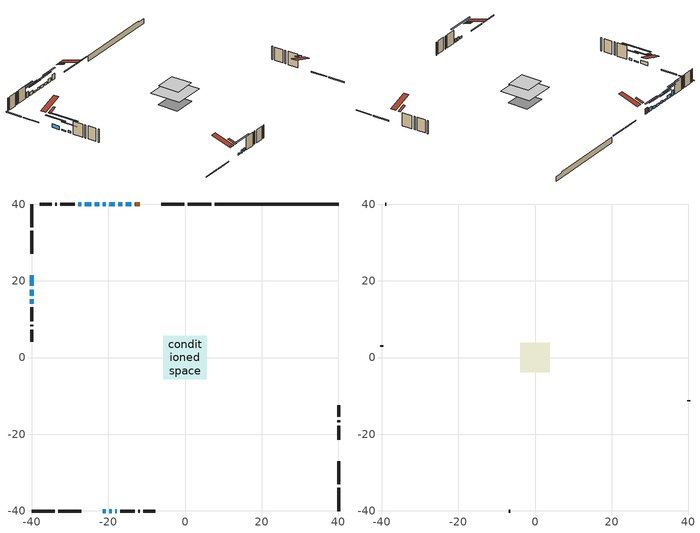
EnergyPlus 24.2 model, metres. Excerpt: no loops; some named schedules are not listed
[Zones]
conditioned space
 floor adiabatic (AdiabaticFloorConstruction): -5.7,-5.7 -5.7,5.7 5.7,5.7 5.7,-5.7 z2.72
 floor foundation (Slab1 construction): -4.21,-3.87 -4.21,3.87 4.21,3.87 4.21,-3.87 z-1.76
 wall outside (RimJoist1 construction): 6.81,40.03 0.76,40.03 / -40.03,-40.03 -33.98,-40.03 / -40.03,40.03 -40.03,33.98 / 40.03,-40.03 40.03,-33.98 z0.28:0.58
 wall outside (RimJoist2 construction): -0.17,40.03 -6.22,40.03 / -33.05,-40.03 -27,-40.03 / -40.03,33.05 -40.03,27 / 40.03,-33.05 40.03,-27 z0.28:0.58
 wall outside (AdiabaticWallConstruction 1): -11.76,40.03 -13.04,40.03 z0.28:2.31
 wall outside (AdiabaticWallConstruction): -13.97,40.03 -15.43,40.03 z0.28:1.74; -40.03,21.46 -40.03,18.65 / -24.46,40.03 -26.17,40.03 z0.28:1.56; -16.36,40.03 -17.37,40.03 / -20.69,40.03 -21.45,40.03 z0.28:1.2; -21.46,-40.03 -20.63,-40.03 z0.28:0.98; -40.03,17.72 -40.03,16.08 z0.28:0.74; -18.29,40.03 -19.76,40.03 z0.28:1.13; -22.38,40.03 -23.54,40.03 z0.28:0.83; -19.71,-40.03 -19.08,-40.03 / -18.15,-40.03 -17.75,-40.03 z0.28:1.5; -27.1,40.03 -27.86,40.03 z0.28:2.35; -40.03,15.15 -40.03,14.08 z0.28:1.04
 wall outside (Wall1 construction): -28.79,40.03 -32.49,40.03 / -16.82,-40.03 -13.13,-40.03 / -40.03,13.15 -40.03,9.45 / 40.03,-21.46 40.03,-17.76 z0.28:5.16
 wall outside (Wall2 construction): -33.42,40.03 -33.83,40.03 / -12.2,-40.03 -11.78,-40.03 / -40.03,8.53 -40.03,8.11 / 40.03,-16.83 40.03,-16.41 z0.28:5.16
 wall outside (Wall3 construction): -34.76,40.03 -37.86,40.03 / -10.85,-40.03 -7.76,-40.03 / -40.03,7.18 -40.03,4.09 / 40.03,-15.49 40.03,-12.39 z0.28:5.16
 wall foundation (FoundationWall1 construction): 7.74,40.03,-1.76 7.74,40.03,0.28 36.8,40.03,0.28 36.8,40.03,-0.13 40.03,40.03,-0.13 40.03,40.03,-1.76
 window (WindowConstruction): -13.97,40.03 -15.43,40.03 z0.28:1.74
 window (WindowConstruction 7): -40.03,21.46 -40.03,18.65 z0.28:1.56
 window (WindowConstruction 8): -16.36,40.03 -17.37,40.03 z0.28:1.19
 window (WindowConstruction 11): -21.46,-40.03 -20.63,-40.03 z0.28:0.98
 window (WindowConstruction 12): -40.03,17.72 -40.03,16.08 z0.28:0.74
 window (WindowConstruction 1): -18.29,40.03 -19.76,40.03 z0.28:1.13
 window (WindowConstruction 2): -20.69,40.03 -21.45,40.03 z0.28:1.19
 window (WindowConstruction 3): -22.38,40.03 -23.54,40.03 z0.28:0.83
 window (WindowConstruction 9): -19.7,-40.03 -19.08,-40.03 z0.28:1.5
 window (WindowConstruction 10): -18.15,-40.03 -17.75,-40.03 z0.28:1.5
 window (WindowConstruction 4): -24.47,40.03 -26.17,40.03 z0.28:1.56
 window (WindowConstruction 5): -27.1,40.03 -27.86,40.03 z0.28:2.35
 window (WindowConstruction 6): -40.03,15.15 -40.03,14.08 z0.28:1.04
 door (Door): -11.76,40.03 -13.04,40.03 z0.28:2.31
 ceiling adiabatic (AdiabaticFloorConstruction): 5.7,-5.7 5.7,5.7 -5.7,5.7 -5.7,-5.7 z2.72
 roof outside (Roof2 construction): -10.83,40.03,5.16 -10.83,37.05,6.15 -10.05,37.05,6.15 -10.05,40.03,5.16; -22.38,-40.03,5.16 -22.38,-37.05,6.15 -23.17,-37.05,6.15 -23.17,-40.03,5.16; -40.03,22.38,5.16 -37.05,22.38,6.15 -37.05,23.17,6.15 -40.03,23.17,5.16; 40.03,-22.38,5.16 37.05,-22.38,6.15 37.05,-23.17,6.15 40.03,-23.17,5.16
attic - vented
 floor to conditioned space (Floor1 construction Reversed): -3.83,-3.83 -3.83,3.83 3.83,3.83 3.83,-3.83 z5.16
 wall outside (Wall4 construction): -38.79,40.03 -39.1,40.03 / -6.83,-40.03 -6.52,-40.03 / -40.03,3.16 -40.03,2.84 / 40.03,-11.46 40.03,-11.15 z0.28:5.16
 roof outside (Roof1 construction): -9.12,40.03,5.16 -9.12,32.56,7.65 -7.15,32.56,7.65 -7.15,40.03,5.16; -24.1,-40.03,5.16 -24.1,-32.56,7.65 -26.07,-32.56,7.65 -26.07,-40.03,5.16; -40.03,24.1,5.16 -32.56,24.1,7.65 -32.56,26.07,7.65 -40.03,26.07,5.16; 40.03,-24.1,5.16 32.56,-24.1,7.65 32.56,-26.07,7.65 40.03,-26.07,5.16
shading: -18.01,40.03 -11.39,40.03 -11.39,40.44 -18.01,40.44 z4.32; -40.03,16.07 -40.03,24.03 -40.44,24.03 -40.44,16.07 z4.14; -19.94,40.03 -13.78,40.03 -13.78,40.44 -19.94,40.44 z3.77; -15.78,-40.03 -26.31,-40.03 -26.31,-40.44 -15.78,-40.44 z5.83; -40.03,11.23 -40.03,22.57 -40.44,22.57 -40.44,11.23 z5.59; -22.34,40.03 -15.72,40.03 -15.72,40.44 -22.34,40.44 z3.71; -24.03,40.03 -18.11,40.03 -18.11,40.44 -24.03,40.44 z3.77; -26.11,40.03 -19.8,40.03 -19.8,40.44 -26.11,40.44 z3.41; -28.75,40.03 -21.89,40.03 -21.89,40.44 -28.75,40.44 z4.14; -30.44,40.03 -24.52,40.03 -24.52,40.44 -30.44,40.44 z4.93; -40.03,11.5 -40.03,17.73 -40.44,17.73 -40.44,11.5 z3.62
[Building]
Building 1: Terrain=Suburbs
[Site:Location]
Mont Joli AP_QC: Latitude {deg}=48.61; Longitude {deg}=-68.21; Time Zone {hr}=-5; Elevation {m}=52; Keep Site Location Information=Yes
[Site:GroundTemperature:Shallow]
-0.843868, -3.04892, -3.2255, -2.1791, 2.02165, 6.20283, 9.82768, 12.1239, 12.319, 10.4514, 6.91898, 2.86606
[Site:WaterMainsTemperature]
Calculation Method=Schedule; Temperature Schedule=mains temperature schedule
[Material] Roughness=Rough; Thermal Absorptance=0.9
Name | Thickness {m} | Conductivity {W/m-K} | Density {kg/m3} | Specific Heat {J/kg-K} | Solar Absorptance | Visible Absorptance
asphalt or fiberglass shingles | 0.00635 | 0.162714 | 1121.4 | 1465.45 | 0.4 | 0.4
ceiling loosefill ins | 0.0846667 | 0.0480833 | 16.02 | 1046.75 | 0.7 | 0.7
ceiling stud and cavity | 0.1397 | 0.0914023 | 65.682 | 1177.47 | 0.7 | 0.7
concrete 4.0 in. | 0.1016 | 1.803125 | 2242.8 | 837.4 | 0.7 | 0.7
concrete 8.0 in. | 0.2032 | 1.803125 | 2242.8 | 837.4 | 0.7 | 0.7
door material | 0.04445 | 0.0451087 | 512.64 | 1214.23 | 0.7 | 0.7
floor covering | 0.0127 | 0.0433444 | 54.468 | 1339.84 | 0.6 | 0.6
floor rigid ins; wall rigid ins 1 | 0.512978 | 0.029427 | 32.04 | 1214.23 | 0.7 | 0.7
floor stud and cavity | 0.1397 | 1.75129 | 37.0049 | 1207.88 | 0.7 | 0.7
furniture material conditioned space 1 | 0.1524 | 0.115458 | 640.8 | 1214.23 | 0.6 | 0.6
gypsum board | 0.0127 | 0.160291 | 801 | 837.4 | 0.6 | 0.6
osb sheathing 0.5 in. | 0.0127 | 0.115458 | 512.64 | 1214.23 | 0.7 | 0.7
osb sheathing 0.75 in. | 0.01905 | 0.115458 | 512.64 | 1214.23 | 0.7 | 0.7
rim joist stud and cavity | 0.0508 | 0.177588 | 50.32683 | 1063.81 | 0.6 | 0.6
rim joist stud and cavity 1 | 0.0508 | 0.126838 | 50.32683 | 1063.81 | 0.6 | 0.6
roof rigid ins; wall rigid ins | 0.051816 | 0.029427 | 32.04 | 1214.23 | 0.7 | 0.7
roof stud and cavity | 0.2032 | 0.731382 | 78.34581 | 1123.46 | 0.7 | 0.7
wall stud and cavity | 0.1397 | 0.123581 | 139.0536 | 1170.24 | 0.7 | 0.7
wall stud and cavity 1 | 0.1397 | 0.131356 | 139.0536 | 1170.24 | 0.7 | 0.7
wall stud and cavity 2 | 0.1397 | 0.123967 | 139.0536 | 1170.24 | 0.7 | 0.7
wall stud and cavity 3 | 0.0889 | 6.9971 | 50.32683 | 1063.81 | 0.6 | 0.6
wall stud and cavity 4 | 0.0889 | 0.380278 | 52.3479 | 1209.89 | 0.7 | 0.7
wall stud and cavity 5 | 0.0889 | 0.391764 | 83.0341 | 1211.67 | 0.7 | 0.7
wood siding | 0.0254 | 0.102417 | 544.68 | 1172.36 | 0.4 | 0.4
wood siding 1 | 0.00254 | 0.102417 | 544.68 | 1172.36 | 0.4 | 0.4
wood siding 2; wood siding 3; wood siding 4 | 0.0254 | 0.102417 | 544.68 | 1172.36 | 0.7 | 0.7
[WindowMaterial:SimpleGlazingSystem]
Name | U-Factor {W/m2-K} | Solar Heat Gain Coefficient
WindowMaterial | 1.69261 | 0.41
WindowMaterial 1 | 1.780053 | 0.39
WindowMaterial 10 | 6.78862 | 0.73
WindowMaterial 11 | 5.40489 | 0.69
WindowMaterial 12 | 5.15165 | 0.65
WindowMaterial 2 | 1.86863 | 0.35
WindowMaterial 3 | 1.9203 | 0.34
WindowMaterial 4 | 1.69318 | 0.41
WindowMaterial 5 | 1.774375 | 0.39
WindowMaterial 6 | 1.84421 | 0.36
WindowMaterial 7 | 1.71532 | 0.41
WindowMaterial 8 | 1.81639 | 0.37
WindowMaterial 9 | 6.729 | 0.74
[Construction]
AdiabaticFloorConstruction: floor stud and cavity, floor rigid ins, osb sheathing 0.75 in., floor covering
AdiabaticWallConstruction: wood siding 3, wall rigid ins 1, wall stud and cavity 4, gypsum board
AdiabaticWallConstruction 1: wood siding 4, wall rigid ins 1, wall stud and cavity 4, gypsum board
Door: door material
Floor1 construction Reversed: gypsum board, ceiling stud and cavity, ceiling loosefill ins
FoundationWall1 construction: concrete 8.0 in.
furniture construction conditioned space 1: furniture material conditioned space 1
PartitionWallConstruction: gypsum board, wall stud and cavity 5, gypsum board
RimJoist1 construction: wood siding 2, rim joist stud and cavity
RimJoist2 construction: wood siding 2, rim joist stud and cavity 1
Roof1 construction: asphalt or fiberglass shingles
Roof2 construction: asphalt or fiberglass shingles, roof rigid ins, osb sheathing 0.75 in., roof stud and cavity, gypsum board
Slab1 construction: concrete 4.0 in.
Wall1 construction: wood siding, wall rigid ins, osb sheathing 0.5 in., wall stud and cavity, gypsum board
Wall2 construction: wood siding, wall rigid ins, osb sheathing 0.5 in., wall stud and cavity 1, gypsum board
Wall3 construction: wood siding, wall rigid ins, osb sheathing 0.5 in., wall stud and cavity 2, gypsum board
Wall4 construction: wood siding 1, wall stud and cavity 3
WindowConstruction: WindowMaterial
WindowConstruction 1: WindowMaterial 1
WindowConstruction 10: WindowMaterial 10
WindowConstruction 11: WindowMaterial 11
WindowConstruction 12: WindowMaterial 12
WindowConstruction 2: WindowMaterial 2
WindowConstruction 3: WindowMaterial 3
WindowConstruction 4: WindowMaterial 4
WindowConstruction 5: WindowMaterial 5
WindowConstruction 6: WindowMaterial 6
WindowConstruction 7: WindowMaterial 7
WindowConstruction 8: WindowMaterial 8
WindowConstruction 9: WindowMaterial 9
[Zone] Multiplier=1; Part of Total Floor Area=Yes
Name | Volume {m3}
attic - vented | 23.7516
conditioned space | 461.7
[Space]
Name | Zone | Volume {m3}
attic - vented 1 | attic - vented | 23.7516
conditioned space 1 | conditioned space | 461.7
[ZoneInfiltration:EffectiveLeakageArea]
infil attic - vented 1: Zone or Space=attic - vented 1; Schedule=Always On Discrete; Effective Air Leakage Area {cm2}=2044.52; Stack Coefficient=0.000512216; Wind Coefficient=1.52914e-05
[ZoneMixing]
whole house fan mix: Zone or Space=attic - vented; Schedule=Always On Continuous; Design Flow Rate Calculation Method=Flow/Zone; Design Flow Rate {m3/s}=0; Source Zone or Space=conditioned space
[SurfaceProperty:ExposedFoundationPerimeter]
Slab1: Exposed Perimeter Calculation Method=TotalExposedPerimeter; Total Exposed Perimeter {m}=32.29
[InternalMass] Zone or ZoneList=conditioned space; Space or SpaceList=conditioned space 1
Name | Construction | Surface Area {m2}
furniture mass conditioned space 1 | furniture construction conditioned space 1 | 78.0798
partition wall mass | PartitionWallConstruction | 195.2
[Lights]
interior lighting: Zone or ZoneList or Space or SpaceList=conditioned space 1; Schedule=interior lighting schedule; Design Level Calculation Method=LightingLevel; Lighting Level {W}=343.2; Return Air Fraction=0; Fraction Radiant=0.6; Fraction Visible=0.2; Fraction Replaceable=1
[People]
occupants: Zone or ZoneList or Space or SpaceList=conditioned space 1; Number of People Schedule=occupants schedule; Number of People Calculation Method=People; Number of People=3; Fraction Radiant=0.314171; Sensible Heat Fraction=0.56303; Activity Level Schedule=occupants activity schedule; Carbon Dioxide Generation Rate {m3/s-W}=0; Enable ASHRAE 55 Comfort Warnings=No; Mean Radiant Temperature Calculation Type=EnclosureAveraged
[ElectricEquipment] Zone or ZoneList or Space or SpaceList=conditioned space 1; Design Level Calculation Method=EquipmentLevel
Name | Schedule | Design Level {W} | Fraction Latent | Fraction Radiant | Fraction Lost
clothes dryer | clothes dryer schedule | 140.772 | 0.015 | 0.081 | 0.85
clothes washer | clothes washer schedule | 32.1985 | 0.03 | 0.162 | 0.7
cooking range | cooking range schedule | 215.147 | 0.08 | 0.432 | 0.2
dishwasher | dishwasher schedule | 66.8632 | 0.3 | 0.18 | 0.4
fridge | fridge schedule | 72.9452 | 0 | 0.6 | 0
mech vent bath fan 0 | mech vent bath fan 0 schedule | 50.2 | 0 | 0 | 1
mech vent house fan | mech vent house fan schedule | 0 | 0 | 0 | 1
mech vent house fan cfis | mech vent house fan cfis schedule | 0 | 0 | 0 | 0
mech vent range fan 0 | mech vent range fan 0 schedule | 57 | 0 | 0 | 1
misc plug loads | misc plug loads schedule | 494.7 | 0.045 | 0.513 | 0.1
whole house fan | Always On Discrete | 0 | 0 | 0 | 1
[OtherEquipment] Zone or ZoneList or Space or SpaceList=conditioned space 1; Design Level Calculation Method=EquipmentLevel
Name | Fuel Type | Schedule | Design Level {W} | Fraction Latent | Fraction Radiant | Fraction Lost
clothes dryer 1 | Electricity | clothes dryer schedule | 0 | 0.015 | 0.081 | 0.85
cooking range 1 | Electricity | cooking range schedule | 0 | 0.08 | 0.432 | 0.2
general water use latent | None | general water use schedule | 62.594 | 1 | 0 | 0
general water use sensible | None | general water use schedule | -61.6891 | 0 | 0.6 | 0
mech vent house fan latent load | None | Always On Discrete | 0 | 1 | 0 | 0
mech vent house fan sensible load | None | Always On Discrete | 0 | 0 | 0 | 0
water heater energy adjustment1 | Electricity | Always On Discrete | 0.01 | 0 | 0 | 1
[ZoneInfiltration:DesignFlowRate] Zone or ZoneList or Space or SpaceList=conditioned space 1; Schedule=Always On Discrete; Design Flow Rate Calculation Method=Flow/Zone; Design Flow Rate {m3/s}=0
infil flow; natural vent flow; whole house fan flow
[ZoneControl:Thermostat]
conditioned space Thermostat: Zone or ZoneList=conditioned space; Control Type Schedule=conditioned space Thermostat Schedule; Control 1=conditioned space temperature setpoint; Temperature Difference Between Cutout And Setpoint {deltaC}=0
[ThermostatSetpoint:DualSetpoint]
conditioned space temperature setpoint: Heating Setpoint Temperature Schedule=heating setpoint; Cooling Setpoint Temperature Schedule=cooling setpoint
[Zone equipment]
conditioned space: electric baseboard
[Foundation:Kiva]
Foundation Kiva 1: Initial Indoor Air Temperature {C}=18; Wall Height Above Grade {m}=0.279989; Wall Depth Below Slab {m}=0.2032
[Foundation:Kiva:Settings]
Soil Conductivity {W/m-K}=0.849921; Soil Density {kg/m3}=1842.3; Soil Specific Heat {J/kg-K}=418.7; Ground Solar Absorptivity=0.9; Ground Thermal Absorptivity=0.9; Ground Surface Roughness {m}=0.03; Far-Field Width {m}=40; Deep-Ground Boundary Condition=ZeroFlux; Deep-Ground Depth {m}=40; Minimum Cell Dimension {m}=0.2; Maximum Cell Growth Coefficient=3; Simulation Timestep=Timestep
[Exterior:Lights]
exterior lighting: Schedule=exterior lighting schedule; Design Level {W}=75.6
[EnergyManagementSystem:Sensor] Output:Variable or Output:Meter Index Key=conditioned space
Name | Output:Variable or Output:Meter
conditioned_space_clg_unmet_s | Zone Cooling Setpoint Not Met Time
conditioned_space_htg_unmet_s | Zone Heating Setpoint Not Met Time
fridge_tin_s; tin_s; tin_s_1 | Zone Mean Air Temperature
tout_s | Zone Outdoor Air Drybulb Temperature
win_s | Zone Air Humidity Ratio
[Schedule:Constant]
Name | Hourly Value
Always On Continuous; mech vent house fan schedule; mech vent house fan cfis schedule; Always On Discrete | 1
occupants activity schedule | 117.228
fridge schedule | 0
[Schedule:Week:Daily]
interior lighting schedule Week Rule - Jan1-Jan27: interior lighting schedule day, interior lighting schedule day, interior lighting schedule day, interior lighting schedule day, interior lighting schedule day, interior lighting schedule day, interior lighting schedule day, interior lighting schedule default day, interior lighting schedule default day, interior lighting schedule default day, interior lighting schedule default day, interior lighting schedule default day
interior lighting schedule Week Rule - Jan28-Feb3: interior lighting schedule day, interior lighting schedule day, interior lighting schedule day, interior lighting schedule day, interior lighting schedule day 1, interior lighting schedule day 1, interior lighting schedule day 1, interior lighting schedule default day, interior lighting schedule default day, interior lighting schedule default day, interior lighting schedule default day, interior lighting schedule default day
interior lighting schedule Week Rule - Feb4-Feb24: interior lighting schedule day 1, interior lighting schedule day 1, interior lighting schedule day 1, interior lighting schedule day 1, interior lighting schedule day 1, interior lighting schedule day 1, interior lighting schedule day 1, interior lighting schedule default day, interior lighting schedule default day, interior lighting schedule default day, interior lighting schedule default day, interior lighting schedule default day
interior lighting schedule Week Rule - Feb25-Mar3: interior lighting schedule day 1, interior lighting schedule day 1, interior lighting schedule day 1, interior lighting schedule day 1, interior lighting schedule day 2, interior lighting schedule day 2, interior lighting schedule day 2, interior lighting schedule default day, interior lighting schedule default day, interior lighting schedule default day, interior lighting schedule default day, interior lighting schedule default day
interior lighting schedule Week Rule - Mar4-Mar31: interior lighting schedule day 2, interior lighting schedule day 2, interior lighting schedule day 2, interior lighting schedule day 2, interior lighting schedule day 2, interior lighting schedule day 2, interior lighting schedule day 2, interior lighting schedule default day, interior lighting schedule default day, interior lighting schedule default day, interior lighting schedule default day, interior lighting schedule default day
interior lighting schedule Week Rule - Apr1-Apr28: interior lighting schedule day 3, interior lighting schedule day 3, interior lighting schedule day 3, interior lighting schedule day 3, interior lighting schedule day 3, interior lighting schedule day 3, interior lighting schedule day 3, interior lighting schedule default day, interior lighting schedule default day, interior lighting schedule default day, interior lighting schedule default day, interior lighting schedule default day
interior lighting schedule Week Rule - Apr29-May5: interior lighting schedule day 3, interior lighting schedule day 3, interior lighting schedule day 4, interior lighting schedule day 4, interior lighting schedule day 4, interior lighting schedule day 4, interior lighting schedule day 4, interior lighting schedule default day, interior lighting schedule default day, interior lighting schedule default day, interior lighting schedule default day, interior lighting schedule default day
interior lighting schedule Week Rule - May6-May26: interior lighting schedule day 4, interior lighting schedule day 4, interior lighting schedule day 4, interior lighting schedule day 4, interior lighting schedule day 4, interior lighting schedule day 4, interior lighting schedule day 4, interior lighting schedule default day, interior lighting schedule default day, interior lighting schedule default day, interior lighting schedule default day, interior lighting schedule default day
interior lighting schedule Week Rule - May27-Jun2: interior lighting schedule day 4, interior lighting schedule day 4, interior lighting schedule day 4, interior lighting schedule day 4, interior lighting schedule day 4, interior lighting schedule day 5, interior lighting schedule day 5, interior lighting schedule default day, interior lighting schedule default day, interior lighting schedule default day, interior lighting schedule default day, interior lighting schedule default day
interior lighting schedule Week Rule - Jun3-Jun30: interior lighting schedule day 5, interior lighting schedule day 5, interior lighting schedule day 5, interior lighting schedule day 5, interior lighting schedule day 5, interior lighting schedule day 5, interior lighting schedule day 5, interior lighting schedule default day, interior lighting schedule default day, interior lighting schedule default day, interior lighting schedule default day, interior lighting schedule default day
interior lighting schedule Week Rule - Jul1-Jul28: interior lighting schedule day 6, interior lighting schedule day 6, interior lighting schedule day 6, interior lighting schedule day 6, interior lighting schedule day 6, interior lighting schedule day 6, interior lighting schedule day 6, interior lighting schedule default day, interior lighting schedule default day, interior lighting schedule default day, interior lighting schedule default day, interior lighting schedule default day
interior lighting schedule Week Rule - Jul29-Aug4: interior lighting schedule day 6, interior lighting schedule day 6, interior lighting schedule day 6, interior lighting schedule day 7, interior lighting schedule day 7, interior lighting schedule day 7, interior lighting schedule day 7, interior lighting schedule default day, interior lighting schedule default day, interior lighting schedule default day, interior lighting schedule default day, interior lighting schedule default day
interior lighting schedule Week Rule - Aug5-Aug25: interior lighting schedule day 7, interior lighting schedule day 7, interior lighting schedule day 7, interior lighting schedule day 7, interior lighting schedule day 7, interior lighting schedule day 7, interior lighting schedule day 7, interior lighting schedule default day, interior lighting schedule default day, interior lighting schedule default day, interior lighting schedule default day, interior lighting schedule default day
interior lighting schedule Week Rule - Aug26-Sep1: interior lighting schedule day 7, interior lighting schedule day 7, interior lighting schedule day 7, interior lighting schedule day 7, interior lighting schedule day 7, interior lighting schedule day 7, interior lighting schedule day 8, interior lighting schedule default day, interior lighting schedule default day, interior lighting schedule default day, interior lighting schedule default day, interior lighting schedule default day
interior lighting schedule Week Rule - Sep2-Sep29: interior lighting schedule day 8, interior lighting schedule day 8, interior lighting schedule day 8, interior lighting schedule day 8, interior lighting schedule day 8, interior lighting schedule day 8, interior lighting schedule day 8, interior lighting schedule default day, interior lighting schedule default day, interior lighting schedule default day, interior lighting schedule default day, interior lighting schedule default day
interior lighting schedule Week Rule - Sep30-Oct6: interior lighting schedule day 8, interior lighting schedule day 9, interior lighting schedule day 9, interior lighting schedule day 9, interior lighting schedule day 9, interior lighting schedule day 9, interior lighting schedule day 9, interior lighting schedule default day, interior lighting schedule default day, interior lighting schedule default day, interior lighting schedule default day, interior lighting schedule default day
interior lighting schedule Week Rule - Oct7-Oct27: interior lighting schedule day 9, interior lighting schedule day 9, interior lighting schedule day 9, interior lighting schedule day 9, interior lighting schedule day 9, interior lighting schedule day 9, interior lighting schedule day 9, interior lighting schedule default day, interior lighting schedule default day, interior lighting schedule default day, interior lighting schedule default day, interior lighting schedule default day
interior lighting schedule Week Rule - Oct28-Nov3: interior lighting schedule day 9, interior lighting schedule day 9, interior lighting schedule day 9, interior lighting schedule day 9, interior lighting schedule day 10, interior lighting schedule day 10, interior lighting schedule day 10, interior lighting schedule default day, interior lighting schedule default day, interior lighting schedule default day, interior lighting schedule default day, interior lighting schedule default day
interior lighting schedule Week Rule - Nov4-Nov24: interior lighting schedule day 10, interior lighting schedule day 10, interior lighting schedule day 10, interior lighting schedule day 10, interior lighting schedule day 10, interior lighting schedule day 10, interior lighting schedule day 10, interior lighting schedule default day, interior lighting schedule default day, interior lighting schedule default day, interior lighting schedule default day, interior lighting schedule default day
interior lighting schedule Week Rule - Nov25-Dec1: interior lighting schedule day 10, interior lighting schedule day 10, interior lighting schedule day 10, interior lighting schedule day 10, interior lighting schedule day 10, interior lighting schedule day 10, interior lighting schedule day 11, interior lighting schedule default day, interior lighting schedule default day, interior lighting schedule default day, interior lighting schedule default day, interior lighting schedule default day
interior lighting schedule Week Rule - Dec2-Dec31: interior lighting schedule day 11, interior lighting schedule day 11, interior lighting schedule day 11, interior lighting schedule day 11, interior lighting schedule day 11, interior lighting schedule day 11, interior lighting schedule day 11, interior lighting schedule default day, interior lighting schedule default day, interior lighting schedule default day, interior lighting schedule default day, interior lighting schedule default day
occupants schedule Week Rule - Jan1-Dec31: occupants schedule day, occupants schedule day, occupants schedule day, occupants schedule day, occupants schedule day, occupants schedule day, occupants schedule day, occupants schedule default day, occupants schedule default day, occupants schedule default day, occupants schedule default day, occupants schedule default day
clothes dryer schedule Week Rule - Jan1-Dec31: clothes dryer schedule day, clothes dryer schedule day, clothes dryer schedule day, clothes dryer schedule day, clothes dryer schedule day, clothes dryer schedule day, clothes dryer schedule day, clothes dryer schedule default day, clothes dryer schedule default day, clothes dryer schedule default day, clothes dryer schedule default day, clothes dryer schedule default day
clothes washer schedule Week Rule - Jan1-Dec31: clothes washer schedule day, clothes washer schedule day, clothes washer schedule day, clothes washer schedule day, clothes washer schedule day, clothes washer schedule day, clothes washer schedule day, clothes washer schedule default day, clothes washer schedule default day, clothes washer schedule default day, clothes washer schedule default day, clothes washer schedule default day
cooking range schedule Week Rule - Jan1-Dec31: cooking range schedule day, cooking range schedule day, cooking range schedule day, cooking range schedule day, cooking range schedule day, cooking range schedule day, cooking range schedule day, cooking range schedule default day, cooking range schedule default day, cooking range schedule default day, cooking range schedule default day, cooking range schedule default day
dishwasher schedule Week Rule - Jan1-Dec31: dishwasher schedule day, dishwasher schedule day, dishwasher schedule day, dishwasher schedule day, dishwasher schedule day, dishwasher schedule day, dishwasher schedule day, dishwasher schedule default day, dishwasher schedule default day, dishwasher schedule default day, dishwasher schedule default day, dishwasher schedule default day
mech vent bath fan 0 schedule Week Rule - Jan1-Dec31: mech vent bath fan 0 schedule day, mech vent bath fan 0 schedule day, mech vent bath fan 0 schedule day, mech vent bath fan 0 schedule day, mech vent bath fan 0 schedule day, mech vent bath fan 0 schedule day, mech vent bath fan 0 schedule day, mech vent bath fan 0 schedule default day, mech vent bath fan 0 schedule default day, mech vent bath fan 0 schedule default day, mech vent bath fan 0 schedule default day, mech vent bath fan 0 schedule default day
mech vent range fan 0 schedule Week Rule - Jan1-Dec31: mech vent range fan 0 schedule day, mech vent range fan 0 schedule day, mech vent range fan 0 schedule day, mech vent range fan 0 schedule day, mech vent range fan 0 schedule day, mech vent range fan 0 schedule day, mech vent range fan 0 schedule day, mech vent range fan 0 schedule default day, mech vent range fan 0 schedule default day, mech vent range fan 0 schedule default day, mech vent range fan 0 schedule default day, mech vent range fan 0 schedule default day
misc plug loads schedule Week Rule - Jan1-Dec31: misc plug loads schedule day, misc plug loads schedule day, misc plug loads schedule day, misc plug loads schedule day, misc plug loads schedule day, misc plug loads schedule day, misc plug loads schedule day, misc plug loads schedule default day, misc plug loads schedule default day, misc plug loads schedule default day, misc plug loads schedule default day, misc plug loads schedule default day
general water use schedule Week Rule - Jan1-Dec31: general water use schedule day, general water use schedule day, general water use schedule day, general water use schedule day, general water use schedule day, general water use schedule day, general water use schedule day, general water use schedule default day, general water use schedule default day, general water use schedule default day, general water use schedule default day, general water use schedule default day
exterior lighting schedule Week Rule - Jan1-Jan27: exterior lighting schedule day, exterior lighting schedule day, exterior lighting schedule day, exterior lighting schedule day, exterior lighting schedule day, exterior lighting schedule day, exterior lighting schedule day, exterior lighting schedule default day, exterior lighting schedule default day, exterior lighting schedule default day, exterior lighting schedule default day, exterior lighting schedule default day
exterior lighting schedule Week Rule - Jan28-Feb3: exterior lighting schedule day, exterior lighting schedule day, exterior lighting schedule day, exterior lighting schedule day, exterior lighting schedule day 1, exterior lighting schedule day 1, exterior lighting schedule day 1, exterior lighting schedule default day, exterior lighting schedule default day, exterior lighting schedule default day, exterior lighting schedule default day, exterior lighting schedule default day
exterior lighting schedule Week Rule - Feb4-Feb24: exterior lighting schedule day 1, exterior lighting schedule day 1, exterior lighting schedule day 1, exterior lighting schedule day 1, exterior lighting schedule day 1, exterior lighting schedule day 1, exterior lighting schedule day 1, exterior lighting schedule default day, exterior lighting schedule default day, exterior lighting schedule default day, exterior lighting schedule default day, exterior lighting schedule default day
exterior lighting schedule Week Rule - Feb25-Mar3: exterior lighting schedule day 1, exterior lighting schedule day 1, exterior lighting schedule day 1, exterior lighting schedule day 1, exterior lighting schedule day 2, exterior lighting schedule day 2, exterior lighting schedule day 2, exterior lighting schedule default day, exterior lighting schedule default day, exterior lighting schedule default day, exterior lighting schedule default day, exterior lighting schedule default day
exterior lighting schedule Week Rule - Mar4-Mar31: exterior lighting schedule day 2, exterior lighting schedule day 2, exterior lighting schedule day 2, exterior lighting schedule day 2, exterior lighting schedule day 2, exterior lighting schedule day 2, exterior lighting schedule day 2, exterior lighting schedule default day, exterior lighting schedule default day, exterior lighting schedule default day, exterior lighting schedule default day, exterior lighting schedule default day
exterior lighting schedule Week Rule - Apr1-Apr28: exterior lighting schedule day 3, exterior lighting schedule day 3, exterior lighting schedule day 3, exterior lighting schedule day 3, exterior lighting schedule day 3, exterior lighting schedule day 3, exterior lighting schedule day 3, exterior lighting schedule default day, exterior lighting schedule default day, exterior lighting schedule default day, exterior lighting schedule default day, exterior lighting schedule default day
exterior lighting schedule Week Rule - Apr29-May5: exterior lighting schedule day 3, exterior lighting schedule day 3, exterior lighting schedule day 4, exterior lighting schedule day 4, exterior lighting schedule day 4, exterior lighting schedule day 4, exterior lighting schedule day 4, exterior lighting schedule default day, exterior lighting schedule default day, exterior lighting schedule default day, exterior lighting schedule default day, exterior lighting schedule default day
exterior lighting schedule Week Rule - May6-May26: exterior lighting schedule day 4, exterior lighting schedule day 4, exterior lighting schedule day 4, exterior lighting schedule day 4, exterior lighting schedule day 4, exterior lighting schedule day 4, exterior lighting schedule day 4, exterior lighting schedule default day, exterior lighting schedule default day, exterior lighting schedule default day, exterior lighting schedule default day, exterior lighting schedule default day
exterior lighting schedule Week Rule - May27-Jun2: exterior lighting schedule day 4, exterior lighting schedule day 4, exterior lighting schedule day 4, exterior lighting schedule day 4, exterior lighting schedule day 4, exterior lighting schedule day 5, exterior lighting schedule day 5, exterior lighting schedule default day, exterior lighting schedule default day, exterior lighting schedule default day, exterior lighting schedule default day, exterior lighting schedule default day
exterior lighting schedule Week Rule - Jun3-Jun30: exterior lighting schedule day 5, exterior lighting schedule day 5, exterior lighting schedule day 5, exterior lighting schedule day 5, exterior lighting schedule day 5, exterior lighting schedule day 5, exterior lighting schedule day 5, exterior lighting schedule default day, exterior lighting schedule default day, exterior lighting schedule default day, exterior lighting schedule default day, exterior lighting schedule default day
exterior lighting schedule Week Rule - Jul1-Jul28: exterior lighting schedule day 6, exterior lighting schedule day 6, exterior lighting schedule day 6, exterior lighting schedule day 6, exterior lighting schedule day 6, exterior lighting schedule day 6, exterior lighting schedule day 6, exterior lighting schedule default day, exterior lighting schedule default day, exterior lighting schedule default day, exterior lighting schedule default day, exterior lighting schedule default day
exterior lighting schedule Week Rule - Jul29-Aug4: exterior lighting schedule day 6, exterior lighting schedule day 6, exterior lighting schedule day 6, exterior lighting schedule day 7, exterior lighting schedule day 7, exterior lighting schedule day 7, exterior lighting schedule day 7, exterior lighting schedule default day, exterior lighting schedule default day, exterior lighting schedule default day, exterior lighting schedule default day, exterior lighting schedule default day
[Schedule:Year]
interior lighting schedule: interior lighting schedule Week Rule - Jan1-Jan27, 1, 1, 1, 27, interior lighting schedule Week Rule - Jan28-Feb3, 1, 28, 2, 3, interior lighting schedule Week Rule - Feb4-Feb24, 2, 4, 2, 24, interior lighting schedule Week Rule - Feb25-Mar3, 2, 25, 3, 3, interior lighting schedule Week Rule - Mar4-Mar31, 3, 4, 3, 31, interior lighting schedule Week Rule - Apr1-Apr28, 4, 1, 4, 28, interior lighting schedule Week Rule - Apr29-May5, 4, 29, 5, 5, interior lighting schedule Week Rule - May6-May26, 5, 6, 5, 26, interior lighting schedule Week Rule - May27-Jun2, 5, 27, 6, 2, interior lighting schedule Week Rule - Jun3-Jun30, 6, 3, 6, 30, interior lighting schedule Week Rule - Jul1-Jul28, 7, 1, 7, 28, interior lighting schedule Week Rule - Jul29-Aug4, 7, 29, 8, 4, interior lighting schedule Week Rule - Aug5-Aug25, 8, 5, 8, 25, interior lighting schedule Week Rule - Aug26-Sep1, 8, 26, 9, 1, interior lighting schedule Week Rule - Sep2-Sep29, 9, 2, 9, 29, interior lighting schedule Week Rule - Sep30-Oct6, 9, 30, 10, 6, interior lighting schedule Week Rule - Oct7-Oct27, 10, 7, 10, 27, interior lighting schedule Week Rule - Oct28-Nov3, 10, 28, 11, 3, interior lighting schedule Week Rule - Nov4-Nov24, 11, 4, 11, 24, interior lighting schedule Week Rule - Nov25-Dec1, 11, 25, 12, 1, interior lighting schedule Week Rule - Dec2-Dec31, 12, 2, 12, 31
occupants schedule: occupants schedule Week Rule - Jan1-Dec31, 1, 1, 12, 31
clothes dryer schedule: clothes dryer schedule Week Rule - Jan1-Dec31, 1, 1, 12, 31
clothes washer schedule: clothes washer schedule Week Rule - Jan1-Dec31, 1, 1, 12, 31
cooking range schedule: cooking range schedule Week Rule - Jan1-Dec31, 1, 1, 12, 31
dishwasher schedule: dishwasher schedule Week Rule - Jan1-Dec31, 1, 1, 12, 31
mech vent bath fan 0 schedule: mech vent bath fan 0 schedule Week Rule - Jan1-Dec31, 1, 1, 12, 31
mech vent range fan 0 schedule: mech vent range fan 0 schedule Week Rule - Jan1-Dec31, 1, 1, 12, 31
misc plug loads schedule: misc plug loads schedule Week Rule - Jan1-Dec31, 1, 1, 12, 31
general water use schedule: general water use schedule Week Rule - Jan1-Dec31, 1, 1, 12, 31
exterior lighting schedule: exterior lighting schedule Week Rule - Jan1-Jan27, 1, 1, 1, 27, exterior lighting schedule Week Rule - Jan28-Feb3, 1, 28, 2, 3, exterior lighting schedule Week Rule - Feb4-Feb24, 2, 4, 2, 24, exterior lighting schedule Week Rule - Feb25-Mar3, 2, 25, 3, 3, exterior lighting schedule Week Rule - Mar4-Mar31, 3, 4, 3, 31, exterior lighting schedule Week Rule - Apr1-Apr28, 4, 1, 4, 28, exterior lighting schedule Week Rule - Apr29-May5, 4, 29, 5, 5, exterior lighting schedule Week Rule - May6-May26, 5, 6, 5, 26, exterior lighting schedule Week Rule - May27-Jun2, 5, 27, 6, 2, exterior lighting schedule Week Rule - Jun3-Jun30, 6, 3, 6, 30, exterior lighting schedule Week Rule - Jul1-Jul28, 7, 1, 7, 28, exterior lighting schedule Week Rule - Jul29-Aug4, 7, 29, 8, 4, exterior lighting schedule Week Rule - Aug5-Aug25, 8, 5, 8, 25, exterior lighting schedule Week Rule - Aug26-Sep1, 8, 26, 9, 1, exterior lighting schedule Week Rule - Sep2-Sep29, 9, 2, 9, 29, exterior lighting schedule Week Rule - Sep30-Oct6, 9, 30, 10, 6, exterior lighting schedule Week Rule - Oct7-Oct27, 10, 7, 10, 27, exterior lighting schedule Week Rule - Oct28-Nov3, 10, 28, 11, 3, exterior lighting schedule Week Rule - Nov4-Nov24, 11, 4, 11, 24, exterior lighting schedule Week Rule - Nov25-Dec1, 11, 25, 12, 1, exterior lighting schedule Week Rule - Dec2-Dec31, 12, 2, 12, 31
[Schedule:Compact]
conditioned space Thermostat Schedule: Through: 12/31, For: AllDays, Until: 24:00, 4
mains temperature schedule: Through: 01/01, For: AllDays, Until: 24:00, 4.55833, Through: 01/02, For: AllDays, Until: 24:00, 4.48833, Through: 01/03, For: AllDays, Until: 24:00, 4.41944, Through: 01/04, For: AllDays, Until: 24:00, 4.35111, Through: 01/05, For: AllDays, Until: 24:00, 4.28389, Through: 01/06, For: AllDays, Until: 24:00, 4.21778, Through: 01/07, For: AllDays, Until: 24:00, 4.15278, Through: 01/08, For: AllDays, Until: 24:00, 4.08889, Through: 01/09, For: AllDays, Until: 24:00, 4.02611, Through: 01/10, For: AllDays, Until: 24:00, 3.96444, Through: 01/11, For: AllDays, Until: 24:00, 3.90333, Through: 01/12, For: AllDays, Until: 24:00, 3.84389, Through: 01/13, For: AllDays, Until: 24:00, 3.78556, Through: 01/14, For: AllDays, Until: 24:00, 3.72833, Through: 01/15, For: AllDays, Until: 24:00, 3.67222, Through: 01/16, For: AllDays, Until: 24:00, 3.61722, Through: 01/17, For: AllDays, Until: 24:00, 3.56333, Through: 01/18, For: AllDays, Until: 24:00, 3.51111, Through: 01/19, For: AllDays, Until: 24:00, 3.46, Through: 01/20, For: AllDays, Until: 24:00, 3.41, Through: 01/21, For: AllDays, Until: 24:00, 3.36111, Through: 01/22, For: AllDays, Until: 24:00, 3.31389, Through: 01/23, For: AllDays, Until: 24:00, 3.26778, Through: 01/24, For: AllDays, Until: 24:00, 3.22278, Through: 01/25, For: AllDays, Until: 24:00, 3.17944, Through: 01/26, For: AllDays, Until: 24:00, 3.13722, Through: 01/27, For: AllDays, Until: 24:00, 3.09667, Through: 01/28, For: AllDays, Until: 24:00, 3.05722, Through: 01/29, For: AllDays, Until: 24:00, 3.01944, Through: 01/30, For: AllDays, Until: 24:00, 2.98278, Through: 01/31, For: AllDays, Until: 24:00, 2.94778, Through: 02/01, For: AllDays, Until: 24:00, 2.91389, Through: 02/02, For: AllDays, Until: 24:00, 2.88167, Through: 02/03, For: AllDays, Until: 24:00, 2.85056, Through: 02/04, For: AllDays, Until: 24:00, 2.82111, Through: 02/05, For: AllDays, Until: 24:00, 2.79278, Through: 02/06, For: AllDays, Until: 24:00, 2.76667, Through: 02/07, For: AllDays, Until: 24:00, 2.74111, Through: 02/08, For: AllDays, Until: 24:00, 2.71778, Through: 02/09, For: AllDays, Until: 24:00, 2.69556, Through: 02/10, For: AllDays, Until: 24:00, 2.675, Through: 02/11, For: AllDays, Until: 24:00, 2.65556, Through: 02/12, For: AllDays, Until: 24:00, 2.63833, Through: 02/13, For: AllDays, Until: 24:00, 2.62222, Through: 02/14, For: AllDays, Until: 24:00, 2.60722, Through: 02/15, For: AllDays, Until: 24:00, 2.59389, Through: 02/16, For: AllDays, Until: 24:00, 2.58278, Through: 02/17, For: AllDays, Until: 24:00, 2.57222, Through: 02/18, For: AllDays, Until: 24:00, 2.56389, Through: 02/19, For: AllDays, Until: 24:00, 2.55667, Through: 02/20, For: AllDays, Until: 24:00, 2.55111, Through: 02/21, For: AllDays, Until: 24:00, 2.54722, Through: 02/22, For: AllDays, Until: 24:00, 2.545, Through: 02/23, For: AllDays, Until: 24:00, 2.54389, Through: 02/24, For: AllDays, Until: 24:00, 2.54444, Through: 02/25, For: AllDays, Until: 24:00, 2.54667, Through: 02/26, For: AllDays, Until: 24:00, 2.55056, Through: 02/27, For: AllDays, Until: 24:00, 2.55556, Through: 02/28, For: AllDays, Until: 24:00, 2.56222, Through: 03/01, For: AllDays, Until: 24:00, 2.57056, Through: 03/02, For: AllDays, Until: 24:00, 2.58, Through: 03/03, For: AllDays, Until: 24:00, 2.59167, Through: 03/04, For: AllDays, Until: 24:00, 2.60444, Through: 03/05, For: AllDays, Until: 24:00, 2.61889, Through: 03/06, For: AllDays, Until: 24:00, 2.63444, Through: 03/07, For: AllDays, Until: 24:00, 2.65167, Through: 03/08, For: AllDays, Until: 24:00, 2.67056, Through: 03/09, For: AllDays, Until: 24:00, 2.69111, Through: 03/10, For: AllDays, Until: 24:00, 2.71278, Through: 03/11, For: AllDays, Until: 24:00, 2.73611, Through: 03/12, For: AllDays, Until: 24:00, 2.76111, Through: 03/13, For: AllDays, Until: 24:00, 2.78722, Through: 03/14, For: AllDays, Until: 24:00, 2.815, Through: 03/15, For: AllDays, Until: 24:00, 2.84389, Through: 03/16, For: AllDays, Until: 24:00, 2.87444, Through: 03/17, For: AllDays, Until: 24:00, 2.90667, Through: 03/18, For: AllDays, Until: 24:00, 2.94, Through: 03/19, For: AllDays, Until: 24:00, 2.975, Through: 03/20, For: AllDays, Until: 24:00, 3.01111, Through: 03/21, For: AllDays, Until: 24:00, 3.04889, Through: 03/22, For: AllDays, Until: 24:00, 3.08833, Through: 03/23, For: AllDays, Until: 24:00, 3.12833, Through: 03/24, For: AllDays, Until: 24:00, 3.17056, Through: 03/25, For: AllDays, Until: 24:00, 3.21333, Through: 03/26, For: AllDays, Until: 24:00, 3.25778, Through: 03/27, For: AllDays, Until: 24:00, 3.30389, Through: 03/28, For: AllDays, Until: 24:00, 3.35111, Through: 03/29, For: AllDays, Until: 24:00, 3.39944, Through: 03/30, For: AllDays, Until: 24:00, 3.44889, Through: 03/31, For: AllDays, Until: 24:00, 3.5, Through: 04/01, For: AllDays, Until: 24:00, 3.55222, Through: 04/02, For: AllDays, Until: 24:00, 3.60556, Through: 04/03, For: AllDays, Until: 24:00, 3.66, Through: 04/04, For: AllDays, Until: 24:00, 3.71611, Through: 04/05, For: AllDays, Until: 24:00, 3.77278, Through: 04/06, For: AllDays, Until: 24:00, 3.83111, Through: 04/07, For: AllDays, Until: 24:00, 3.89056, Through: 04/08, For: AllDays, Until: 24:00, 3.95111, Through: 04/09, For: AllDays, Until: 24:00, 4.01278, Through: 04/10, For: AllDays, Until: 24:00, 4.075, Through: 04/11, For: AllDays, Until: 24:00, 4.13889, Through: 04/12, For: AllDays, Until: 24:00, 4.20389, Through: 04/13, For: AllDays, Until: 24:00, 4.27, Through: 04/14, For: AllDays, Until: 24:00, 4.33667, Through: 04/15, For: AllDays, Until: 24:00, 4.40444, Through: 04/16, For: AllDays, Until: 24:00, 4.47333, Through: 04/17, For: AllDays, Until: 24:00, 4.54333, Through: 04/18, For: AllDays, Until: 24:00, 4.61389, Through: 04/19, For: AllDays, Until: 24:00, 4.68556, Through: 04/20, For: AllDays, Until: 24:00, 4.75833, Through: 04/21, For: AllDays, Until: 24:00, 4.83167, Through: 04/22, For: AllDays, Until: 24:00, 4.90611, Through: 04/23, For: AllDays, Until: 24:00, 4.98111, Through: 04/24, For: AllDays, Until: 24:00, 5.05722, Through: 04/25, For: AllDays, Until: 24:00, 5.13389, Through: 04/26, For: AllDays, Until: 24:00, 5.21167, Through: 04/27, For: AllDays, Until: 24:00, 5.29, Through: 04/28, For: AllDays, Until: 24:00, 5.36889, Through: 04/29, For: AllDays, Until: 24:00, 5.44833, Through: 04/30, For: AllDays, Until: 24:00, 5.52889, Through: 05/01, For: AllDays, Until: 24:00, 5.61, Through: 05/02, For: AllDays, Until: 24:00, 5.69111, Through: 05/03, For: AllDays, Until: 24:00, 5.77333, Through: 05/04, For: AllDays, Until: 24:00, 5.85667, Through: 05/05, For: AllDays, Until: 24:00, 5.94, Through: 05/06, For: AllDays, Until: 24:00, 6.02389, Through: 05/07, For: AllDays, Until: 24:00, 6.10778, Through: 05/08, For: AllDays, Until: 24:00, 6.19278, Through: 05/09, For: AllDays, Until: 24:00, 6.27833, Through: 05/10, For: AllDays, Until: 24:00, 6.36389, Through: 05/11, For: AllDays, Until: 24:00, 6.45, Through: 05/12, For: AllDays, Until: 24:00, 6.53667, Through: 05/13, For: AllDays, Until: 24:00, 6.62333, Through: 05/14, For: AllDays, Until: 24:00, 6.71056, Through: 05/15, For: AllDays, Until: 24:00, 6.79778, Through: 05/16, For: AllDays, Until: 24:00, 6.88556, Through: 05/17, For: AllDays, Until: 24:00, 6.97389, Through: 05/18, For: AllDays, Until: 24:00, 7.06222, Through: 05/19, For: AllDays, Until: 24:00, 7.15056, Through: 05/20, For: AllDays, Until: 24:00, 7.23889, Through: 05/21, For: AllDays, Until: 24:00, 7.32778, Through: 05/22, For: AllDays, Until: 24:00, 7.41667, Through: 05/23, For: AllDays, Until: 24:00, 7.50556, Through: 05/24, For: AllDays, Until: 24:00, 7.59444, Through: 05/25, For: AllDays, Until: 24:00, 7.68333, Through: 05/26, For: AllDays, Until: 24:00, 7.77278, Through: 05/27, For: AllDays, Until: 24:00, 7.86167, Through: 05/28, For: AllDays, Until: 24:00, 7.95056, Through: 05/29, For: AllDays, Until: 24:00, 8.03944, Through: 05/30, For: AllDays, Until: 24:00, 8.12833, Through: 05/31, For: AllDays, Until: 24:00, 8.21722, Through: 06/01, For: AllDays, Until: 24:00, 8.30556, Through: 06/02, For: AllDays, Until: 24:00, 8.39389, Through: 06/03, For: AllDays, Until: 24:00, 8.48222, Through: 06/04, For: AllDays, Until: 24:00, 8.57, Through: 06/05, For: AllDays, Until: 24:00, 8.65778, Through: 06/06, For: AllDays, Until: 24:00, 8.745, Through: 06/07, For: AllDays, Until: 24:00, 8.83222, Through: 06/08, For: AllDays, Until: 24:00, 8.91889, Through: 06/09, For: AllDays, Until: 24:00, 9.00556, Through: 06/10, For: AllDays, Until: 24:00, 9.09167, Through: 06/11, For: AllDays, Until: 24:00, 9.17722, Through: 06/12, For: AllDays, Until: 24:00, 9.26222, Through: 06/13, For: AllDays, Until: 24:00, 9.34722, Through: 06/14, For: AllDays, Until: 24:00, 9.43111, Through: 06/15, For: AllDays, Until: 24:00, 9.515, Through: 06/16, For: AllDays, Until: 24:00, 9.59833, Through: 06/17, For: AllDays, Until: 24:00, 9.68111, Through: 06/18, For: AllDays, Until: 24:00, 9.76333, Through: 06/19, For: AllDays, Until: 24:00, 9.84444, Through: 06/20, For: AllDays, Until: 24:00, 9.92556, Through: 06/21, For: AllDays, Until: 24:00, 10.0056, Through: 06/22, For: AllDays, Until: 24:00, 10.085, Through: 06/23, For: AllDays, Until: 24:00, 10.1639, Through: 06/24, For: AllDays, Until: 24:00, 10.2422, Through: 06/25, For: AllDays, Until: 24:00, 10.3194, Through: 06/26, For: AllDays, Until: 24:00, 10.3961, Through: 06/27, For: AllDays, Until: 24:00, 10.4717, Through: 06/28, For: AllDays, Until: 24:00, 10.5467, Through: 06/29, For: AllDays, Until: 24:00, 10.6206, Through: 06/30, For: AllDays, Until: 24:00, 10.6939, Through: 07/01, For: AllDays, Until: 24:00, 10.7667, Through: 07/02, For: AllDays, Until: 24:00, 10.8378, Through: 07/03, For: AllDays, Until: 24:00, 10.9083, Through: 07/04, For: AllDays, Until: 24:00, 10.9783, Through: 07/05, For: AllDays, Until: 24:00, 11.0467, Through: 07/06, For: AllDays, Until: 24:00, 11.1144, Through: 07/07, For: AllDays, Until: 24:00, 11.1811, Through: 07/08, For: AllDays, Until: 24:00, 11.2467, Through: 07/09, For: AllDays, Until: 24:00, 11.3111, Through: 07/10, For: AllDays, Until: 24:00, 11.375, Through: 07/11, For: AllDays, Until: 24:00, 11.4372, Through: 07/12, For: AllDays, Until: 24:00, 11.4989, Through: 07/13, For: AllDays, Until: 24:00, 11.5589, Through: 07/14, For: AllDays, Until: 24:00, 11.6178, Through: 07/15, For: AllDays, Until: 24:00, 11.6761, Through: 07/16, For: AllDays, Until: 24:00, 11.7328, Through: 07/17, For: AllDays, Until: 24:00, 11.7883, Through: 07/18, For: AllDays, Until: 24:00, 11.8428, Through: 07/19, For: AllDays, Until: 24:00, 11.8956, Through: 07/20, For: AllDays, Until: 24:00, 11.9478, Through: 07/21, For: AllDays, Until: 24:00, 11.9983, Through: 07/22, For: AllDays, Until: 24:00, 12.0478, Through: 07/23, For: AllDays, Until: 24:00, 12.0956, Through: 07/24, For: AllDays, Until: 24:00, 12.1428, Through: 07/25, For: AllDays, Until: 24:00, 12.1883, Through: 07/26, For: AllDays, Until: 24:00, 12.2322, Through: 07/27, For: AllDays, Until: 24:00, 12.275, Through: 07/28, For: AllDays, Until: 24:00, 12.3167, Through: 07/29, For: AllDays, Until: 24:00, 12.3567, Through: 07/30, For: AllDays, Until: 24:00, 12.3956, Through: 07/31, For: AllDays, Until: 24:00, 12.4328, Through: 08/01, For: AllDays, Until: 24:00, 12.4689, Through: 08/02, For: AllDays, Until: 24:00, 12.5033, Through: 08/03, For: AllDays, Until: 24:00, 12.5367, Through: 08/04, For: AllDays, Until: 24:00, 12.5683, Through: 08/05, For: AllDays, Until: 24:00, 12.5983, Through: 08/06, For: AllDays, Until: 24:00, 12.6272, Through: 08/07, For: AllDays, Until: 24:00, 12.6544, Through: 08/08, For: AllDays, Until: 24:00, 12.6806, Through: 08/09, For: AllDays, Until: 24:00, 12.705, Through: 08/10, For: AllDays, Until: 24:00, 12.7278, Through: 08/11, For: AllDays, Until: 24:00, 12.7494, Through: 08/12, For: AllDays, Until: 24:00, 12.7694, Through: 08/13, For: AllDays, Until: 24:00, 12.7878, Through: 08/14, For: AllDays, Until: 24:00, 12.805, Through: 08/15, For: AllDays, Until: 24:00, 12.8206, Through: 08/16, For: AllDays, Until: 24:00, 12.8344, Through: 08/17, For: AllDays, Until: 24:00, 12.8467, Through: 08/18, For: AllDays, Until: 24:00, 12.8578, Through: 08/19, For: AllDays, Until: 24:00, 12.8672, Through: 08/20, For: AllDays, Until: 24:00, 12.875, Through: 08/21, For: AllDays, Until: 24:00, 12.8817, Through: 08/22, For: AllDays, Until: 24:00, 12.8867, Through: 08/23, For: AllDays, Until: 24:00, 12.89, Through: 08/24, For: AllDays, Until: 24:00, 12.8917, Through: 08/25, For: AllDays, Until: 24:00, 12.8917, Through: 08/26, For: AllDays, Until: 24:00, 12.8906, Through: 08/27, For: AllDays, Until: 24:00, 12.8878, Through: 08/28, For: AllDays, Until: 24:00, 12.8833, Through: 08/29, For: AllDays, Until: 24:00, 12.8772, Through: 08/30, For: AllDays, Until: 24:00, 12.87, Through: 08/31, For: AllDays, Until: 24:00, 12.8611, Through: 09/01, For: AllDays, Until: 24:00, 12.8506, Through: 09/02, For: AllDays, Until: 24:00, 12.8389, Through: 09/03, For: AllDays, Until: 24:00, 12.825, Through: 09/04, For: AllDays, Until: 24:00, 12.81, Through: 09/05, For: AllDays, Until: 24:00, 12.7939, Through: 09/06, For: AllDays, Until: 24:00, 12.7756, Through: 09/07, For: AllDays, Until: 24:00, 12.7561, Through: 09/08, For: AllDays, Until: 24:00, 12.735, Through: 09/09, For: AllDays, Until: 24:00, 12.7128, Through: 09/10, For: AllDays, Until: 24:00, 12.6889, Through: 09/11, For: AllDays, Until: 24:00, 12.6633, Through: 09/12, For: AllDays, Until: 24:00, 12.6367, Through: 09/13, For: AllDays, Until: 24:00, 12.6078, Through: 09/14, For: AllDays, Until: 24:00, 12.5783, Through: 09/15, For: AllDays, Until: 24:00, 12.5472, Through: 09/16, For: AllDays, Until: 24:00, 12.5144, Through: 09/17, For: AllDays, Until: 24:00, 12.48, Through: 09/18, For: AllDays, Until: 24:00, 12.4444, Through: 09/19, For: AllDays, Until: 24:00, 12.4078, Through: 09/20, For: AllDays, Until: 24:00, 12.3694, Through: 09/21, For: AllDays, Until: 24:00, 12.33, Through: 09/22, For: AllDays, Until: 24:00, 12.2889, Through: 09/23, For: AllDays, Until: 24:00, 12.2467, Through: 09/24, For: AllDays, Until: 24:00, 12.2028, Through: 09/25, For: AllDays, Until: 24:00, 12.1578, Through: 09/26, For: AllDays, Until: 24:00, 12.1111, Through: 09/27, For: AllDays, Until: 24:00, 12.0633, Through: 09/28, For: AllDays, Until: 24:00, 12.0144, Through: 09/29, For: AllDays, Until: 24:00, 11.9644, Through: 09/30, For: AllDays, Until: 24:00, 11.9128, Through: 10/01, For: AllDays, Until: 24:00, 11.86, Through: 10/02, For: AllDays, Until: 24:00, 11.8061, Through: 10/03, For: AllDays, Until: 24:00, 11.7511, Through: 10/04, For: AllDays, Until: 24:00, 11.6944, Through: 10/05, For: AllDays, Until: 24:00, 11.6372, Through: 10/06, For: AllDays, Until: 24:00, 11.5783, Through: 10/07, For: AllDays, Until: 24:00, 11.5183, Through: 10/08, For: AllDays, Until: 24:00, 11.4578, Through: 10/09, For: AllDays, Until: 24:00, 11.3956, Through: 10/10, For: AllDays, Until: 24:00, 11.3322, Through: 10/11, For: AllDays, Until: 24:00, 11.2678, Through: 10/12, For: AllDays, Until: 24:00, 11.2028, Through: 10/13, For: AllDays, Until: 24:00, 11.1367, Through: 10/14, For: AllDays, Until: 24:00, 11.0689, Through: 10/15, For: AllDays, Until: 24:00, 11.0006, Through: 10/16, For: AllDays, Until: 24:00, 10.9317, Through: 10/17, For: AllDays, Until: 24:00, 10.8611, Through: 10/18, For: AllDays, Until: 24:00, 10.79, Through: 10/19, For: AllDays, Until: 24:00, 10.7178, Through: 10/20, For: AllDays, Until: 24:00, 10.645, Through: 10/21, For: AllDays, Until: 24:00, 10.5711, Through: 10/22, For: AllDays, Until: 24:00, 10.4961, Through: 10/23, For: AllDays, Until: 24:00, 10.4211, Through: 10/24, For: AllDays, Until: 24:00, 10.3444, Through: 10/25, For: AllDays, Until: 24:00, 10.2672, Through: 10/26, For: AllDays, Until: 24:00, 10.1894, Through: 10/27, For: AllDays, Until: 24:00, 10.1111, Through: 10/28, For: AllDays, Until: 24:00, 10.0317, Through: 10/29, For: AllDays, Until: 24:00, 9.95167, Through: 10/30, For: AllDays, Until: 24:00, 9.87111, Through: 10/31, For: AllDays, Until: 24:00, 9.79, Through: 11/01, For: AllDays, Until: 24:00, 9.70778, Through: 11/02, For: AllDays, Until: 24:00, 9.62556, Through: 11/03, For: AllDays, Until: 24:00, 9.54222, Through: 11/04, For: AllDays, Until: 24:00, 9.45889, Through: 11/05, For: AllDays, Until: 24:00, 9.37444, Through: 11/06, For: AllDays, Until: 24:00, 9.29, Through: 11/07, For: AllDays, Until: 24:00, 9.205, Through: 11/08, For: AllDays, Until: 24:00, 9.11944, Through: 11/09, For: AllDays, Until: 24:00, 9.03389, Through: 11/10, For: AllDays, Until: 24:00, 8.94722, Through: 11/11, For: AllDays, Until: 24:00, 8.86056, Through: 11/12, For: AllDays, Until: 24:00, 8.77389, Through: 11/13, For: AllDays, Until: 24:00, 8.68611, Through: 11/14, For: AllDays, Until: 24:00, 8.59889, Through: 11/15, For: AllDays, Until: 24:00, 8.51111, Through: 11/16, For: AllDays, Until: 24:00, 8.42278, Through: 11/17, For: AllDays, Until: 24:00, 8.33444, Through: 11/18, For: AllDays, Until: 24:00, 8.24611, Through: 11/19, For: AllDays, Until: 24:00, 8.15722, Through: 11/20, For: AllDays, Until: 24:00, 8.06833, Through: 11/21, For: AllDays, Until: 24:00, 7.97944, Through: 11/22, For: AllDays, Until: 24:00, 7.89056, Through: 11/23, For: AllDays, Until: 24:00, 7.80167, Through: 11/24, For: AllDays, Until: 24:00, 7.71278, Through: 11/25, For: AllDays, Until: 24:00, 7.62389, Through: 11/26, For: AllDays, Until: 24:00, 7.53444, Through: 11/27, For: AllDays, Until: 24:00, 7.44556, Through: 11/28, For: AllDays, Until: 24:00, 7.35667, Through: 11/29, For: AllDays, Until: 24:00, 7.26778, Through: 11/30, For: AllDays, Until: 24:00, 7.17944, Through: 12/01, For: AllDays, Until: 24:00, 7.09111, Through: 12/02, For: AllDays, Until: 24:00, 7.00278, Through: 12/03, For: AllDays, Until: 24:00, 6.91444, Through: 12/04, For: AllDays, Until: 24:00, 6.82667, Through: 12/05, For: AllDays, Until: 24:00, 6.73889, Through: 12/06, For: AllDays, Until: 24:00, 6.65167, Through: 12/07, For: AllDays, Until: 24:00, 6.565, Through: 12/08, For: AllDays, Until: 24:00, 6.47833, Through: 12/09, For: AllDays, Until: 24:00, 6.39222, Through: 12/10, For: AllDays, Until: 24:00, 6.30611, Through: 12/11, For: AllDays, Until: 24:00, 6.22056, Through: 12/12, For: AllDays, Until: 24:00, 6.13556, Through: 12/13, For: AllDays, Until: 24:00, 6.05111, Through: 12/14, For: AllDays, Until: 24:00, 5.96722, Through: 12/15, For: AllDays, Until: 24:00, 5.88389, Through: 12/16, For: AllDays, Until: 24:00, 5.80056, Through: 12/17, For: AllDays, Until: 24:00, 5.71833, Through: 12/18, For: AllDays, Until: 24:00, 5.63667, Through: 12/19, For: AllDays, Until: 24:00, 5.555, Through: 12/20, For: AllDays, Until: 24:00, 5.47444, Through: 12/21, For: AllDays, Until: 24:00, 5.395, Through: 12/22, For: AllDays, Until: 24:00, 5.31556, Through: 12/23, For: AllDays, Until: 24:00, 5.23722, Through: 12/24, For: AllDays, Until: 24:00, 5.15944, Through: 12/25, For: AllDays, Until: 24:00, 5.08222, Through: 12/26, For: AllDays, Until: 24:00, 5.00611, Through: 12/27, For: AllDays, Until: 24:00, 4.93056, Through: 12/28, For: AllDays, Until: 24:00, 4.85611, Through: 12/29, For: AllDays, Until: 24:00, 4.78222, Through: 12/30, For: AllDays, Until: 24:00, 4.70944, Through: 12/31, For: AllDays, Until: 24:00, 4.63722
